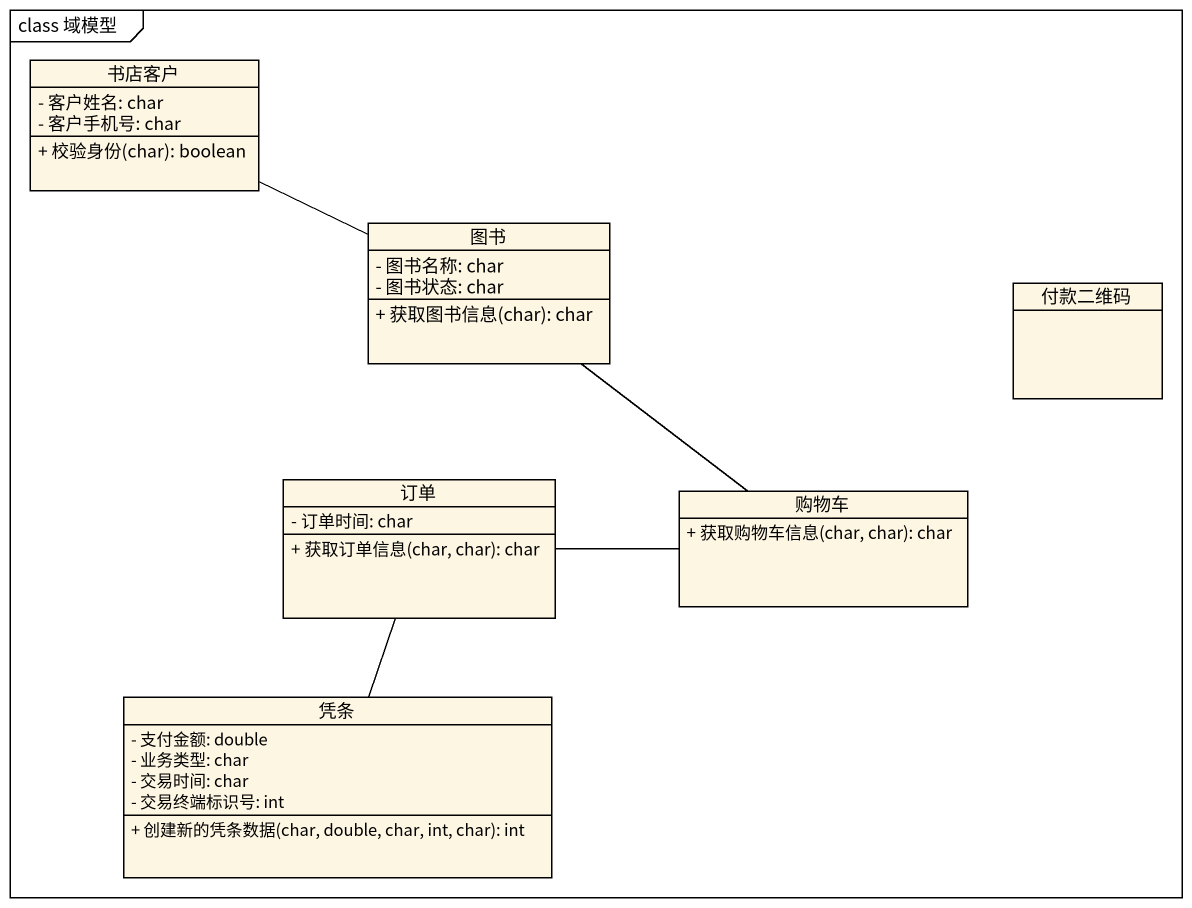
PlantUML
@startuml
mainframe class 域模型
hide circle
hide empty members
skinparam classAttributeIconSize 0
class 书店客户 {
  - 客户姓名: char
  - 客户手机号: char
  + 校验身份(char): boolean
}
class 图书 {
  - 图书名称: char
  - 图书状态: char
  + 获取图书信息(char): char
}
class 付款二维码
class 订单 {
  - 订单时间: char
  + 获取订单信息(char, char): char
}
class 购物车 {
  + 获取购物车信息(char, char): char
}
class 凭条 {
  - 支付金额: double
  - 业务类型: char
  - 交易时间: char
  - 交易终端标识号: int
  + 创建新的凭条数据(char, double, char, int, char): int
}
书店客户 -right- 图书
图书 -- 购物车
订单 -- 凭条
购物车 -left- 订单
@enduml
